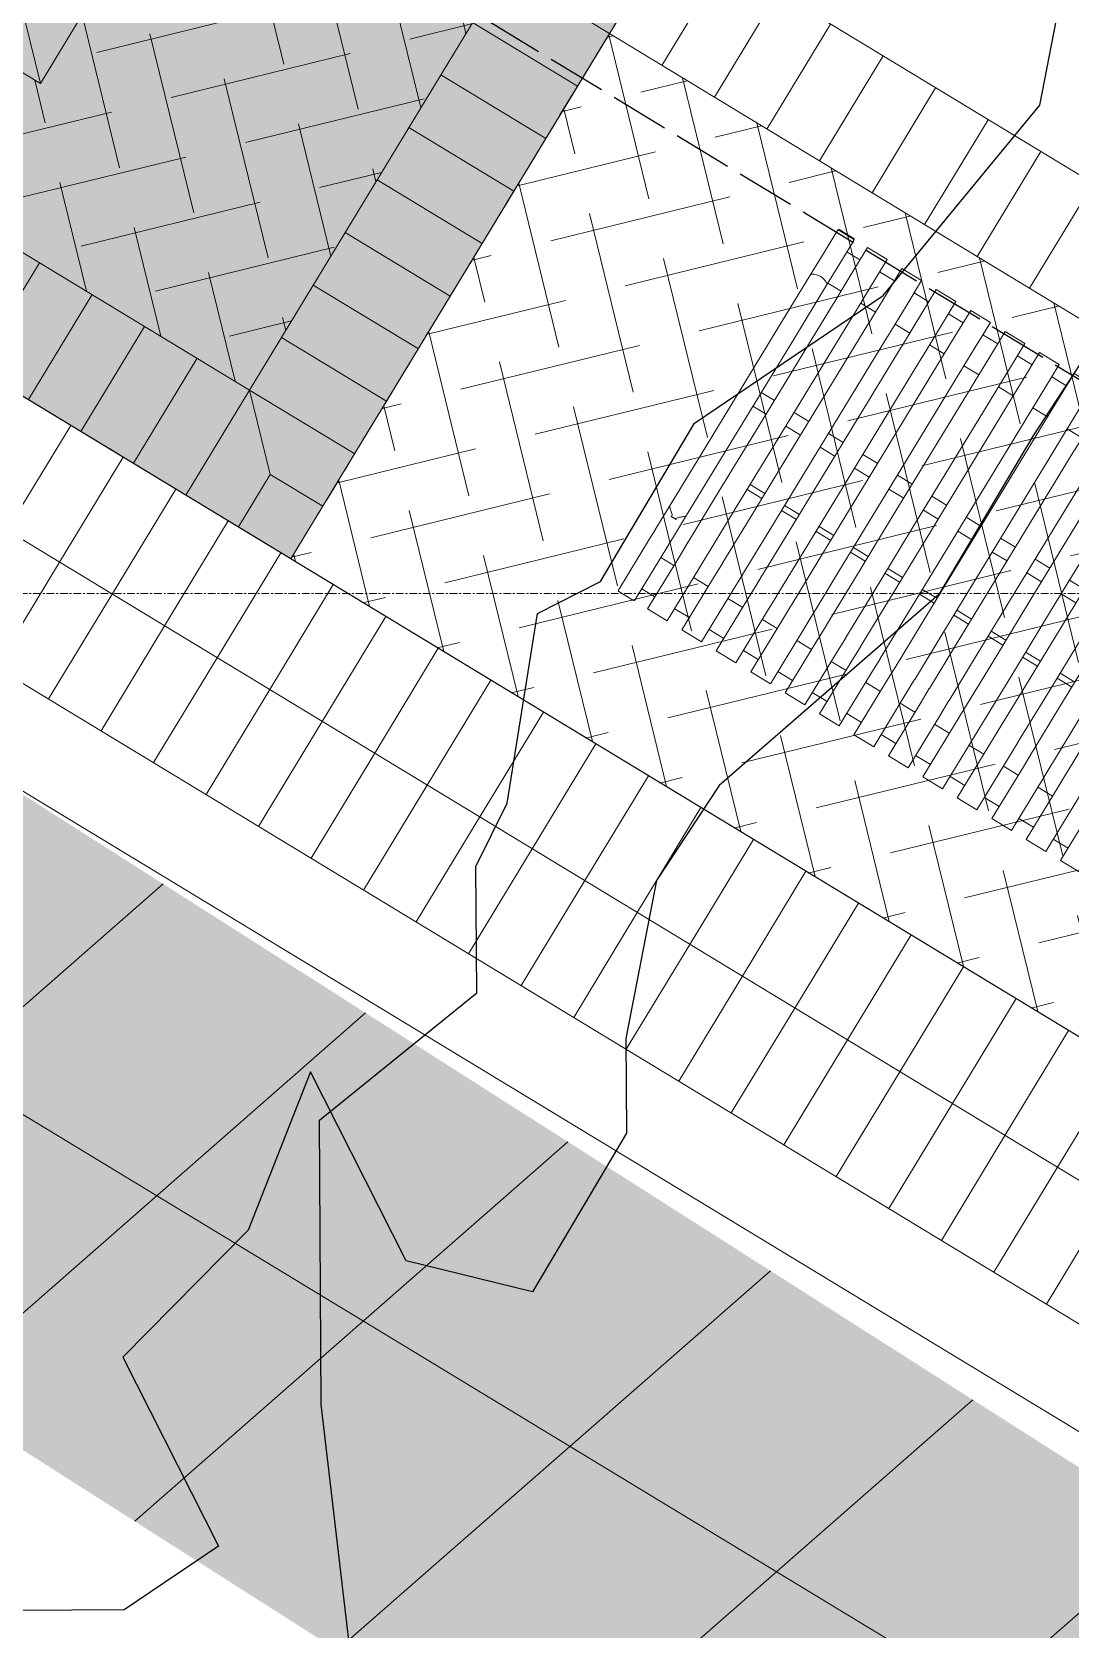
# Model space of a CAD drawing. Header units: inches. Extents: x 3268 to 7018, y 976 to 6708.
# Drawn here: x 4572.9 to 4640.5, y 1883.7 to 1987.7 of the extents above; entities that cross this region are included whole.
import ezdxf

# ---------------------------------------------------------------- set-up
doc = ezdxf.new("R2010")
doc.units = ezdxf.units.IN
doc.header["$MEASUREMENT"] = 0
for name, pattern in [('Grid Line 1_2_', [0.8749999999999999, 0.4999999999999999, -0.125, 0.125, -0.125]), ('IMPORT-DASHED4', [2.25, 1.5, -0.7499999999999998]), ('IMPORT-EASEMENT2', [4.799999999999999, 3.839999999999999, -0.9599999999999999])]:
    doc.linetypes.add(name, pattern=pattern)
for name, color, linetype, lineweight in [('0-landscaping', 1, 'Continuous', 25), ('C-ANNO-5FT-PED-ZONE', 130, 'Continuous', 25), ('C-CURB-BACK', 40, 'Continuous', 13), ('C-CURB-FACE', 80, 'Continuous', 13), ('C-CURB-GUTR', 22, 'Continuous', 15), ('L-MASK', 245, 'Continuous', 35), ('L-PVMT-ASPH', 140, 'Continuous', 15), ('L-PVMT-ASPH-HATC', 252, 'Continuous', 15), ('L-PVMT-BRCK-HATC', 252, 'Continuous', 15), ('L-PVMT-BRICK', 20, 'Continuous', 13), ('L-SITE-FURN-DETL', 41, 'Continuous', 9), ('L-SITE-TREE-GRAT', 250, 'Continuous', 13), ('S-GRID', 1, 'Continuous', 9), ('site_dwg', 8, 'Continuous', 9)]:
    doc.layers.add(name, color=color, linetype=linetype, lineweight=lineweight)
doc.layers.add('NPLT', color=200, linetype='Continuous', lineweight=13, plot=False)

# ---------------------------------------------------------------- blocks, each defined once
blk = doc.blocks.new('site_dwg_dec1-12649358-Overall Retail Plan Opt 2')
at = {"layer": '0-landscaping', "color": 213, "flags": 128}
blk.add_lwpolyline([(-85.9465240524679, 82.7934399386097), (-78.83185320274582, 92.96953555579101), (-70.68766946013282, 102.2414187691852), (-61.92057036118978, 101.8408481608087), (-58.30093783770109, 105.961679799128), (-55.46164372381838, 107.1177861229539), (-49.00267481756793, 112.3947722131256), (-46.03880041719651, 111.6163731676811), (-38.42578059646086, 114.0545933585913), (-28.62915415534348, 112.7497124130234), (-18.05225993053147, 114.4095335631268), (-12.49820972054454, 118.6562997094611), (-8.753996910398312, 120.8426259771245), (-1.140948729645743, 123.2808212633813), (1.822939583015113, 122.5024952453991), (9.809728627375305, 119.1371744186822), (19.60632671145492, 117.8323183823399), (24.38003850845223, 119.114359219408), (31.08816798894065, 120.5223345599611), (38.04547195947605, 118.0613721970098)], dxfattribs=at)
blk = doc.blocks.new('site_dwg_dec1-V199-Overall Retail Plan Opt 2')
at = {"layer": '0-landscaping', "color": 213, "flags": 128}
blk.add_lwpolyline([(88.7858181649908, -81.63733361044136), (85.58967954539075, -85.36948232106145), (79.36483335835929, -84.88977620523359), (76.46545392851566, -85.66848025415378), (72.77945402137901, -89.47842627422936), (70.31394303901196, -96.43800059293493), (63.31276886607429, -101.2729120204283), (54.8894719664122, -103.296069163506), (46.34270589714378, -107.9819351812555), (38.17660610735128, -110.1856556462924), (30.56355792520207, -112.6238509327129), (17.92766572879463, -112.4751012213862), (13.15395393323797, -113.7571420526917), (7.599903721816189, -118.0039082048213), (4.885189898591306, -121.0945198974266), (-2.727858282324632, -123.5327151822973), (-5.940907171127946, -118.8853784289501), (-3.599976476821211, -109.9912987397627), (-10.18352567227794, -113.3337794553706), (-17.92108351260992, -113.8374461562205), (-20.26208483139726, -122.731549058434), (-25.16034856125679, -122.0791094302301), (-30.30784349119949, -117.5576822782357)], dxfattribs=at)
blk = doc.blocks.new('site_dwg_b1-12649367-Overall Retail Plan Opt 2')
at = {"layer": 'L-PVMT-BRCK-HATC', "color": 53}
blk.add_line((0, -7.990953345783054), (0, 0), dxfattribs=at)
blk = doc.blocks.new('site_dwg_b2-12649368-Overall Retail Plan Opt 2')
at = {"layer": 'L-PVMT-BRCK-HATC', "color": 53}
blk.add_line((0, 0), (0, 7.990953347180038), dxfattribs=at)
blk = doc.blocks.new('site_dwg_seatwall-12649373-Overall Retail Plan Opt 2')
at = {"layer": 'L-SITE-FURN-DETL', "color": 133}
for p, q in [((-9.837424300611017, -3.374999997206032), (-9.837424300611017, -4.499999998603015)), ((-9.837424303404985, -5.999999998603015), (-9.837424303404985, -7.124999998603015)), ((-7.462424302473663, -5.999999997206031), (-7.462424302473663, -7.124999997206031)), ((-9.837424300611017, -8.624999998603014), (-9.837424300611017, -9.74999999720603)), ((-7.462424299679696, -8.62499999720603), (-7.462424299679696, -9.74999999720603)), ((-0.7460349379107355, -9.749999998603014), (-0.7460349379107355, -8.624999998603014)), ((-0.3710349379107356, -9.74999999720603), (-0.3710349379107356, -8.62499999720603)), ((-9.837424300611017, -11.24999999720603), (-9.837424300611017, -12.37499999720603)), ((-7.462424299679696, -11.24999999860301), (-7.462424299679696, -12.37499999860301)), ((-0.7460349379107355, -12.37499999720603), (-0.7460349379107355, -11.24999999720603)), ((-0.3710349379107356, -12.37499999860301), (-0.3710349379107356, -11.24999999860301)), ((4.074446325190364, -11.24999999720603), (4.074446325190364, -12.37499999720603)), ((5.124446326866745, -11.24999999720603), (5.124446326866745, -12.37499999720603)), ((-9.837424300611017, -13.87499999720603), (-9.837424300611017, -14.99999999860301)), ((-7.462424299679696, -13.87499999720603), (-7.462424299679696, -14.99999999720603)), ((-0.7460349379107355, -14.99999999720603), (-0.7460349379107355, -13.87499999720603)), ((-0.3710349407047033, -14.99999999860301), (-0.3710349407047033, -13.87499999720603)), ((4.074446325190364, -13.87499999860301), (4.074446325190364, -14.99999999860301)), ((5.124446324072777, -13.87499999860301), (5.124446324072777, -14.99999999720603)), ((-9.837424300611017, -16.49999999720603), (-9.837424300611017, -17.62499999860301)), ((-7.462424299679696, -16.49999999720603), (-7.462424299679696, -17.62499999720603)), ((-0.7460349379107355, -17.62499999720603), (-0.7460349379107355, -16.49999999720603)), ((-0.3710349379107356, -17.62499999860301), (-0.3710349379107356, -16.49999999720603)), ((4.074446322396397, -16.49999999860301), (4.074446322396397, -17.62499999720603)), ((5.124446326866745, -16.49999999860301), (5.124446326866745, -17.62499999720603)), ((13.4634609343484, -16.49999999720603), (13.4634609343484, -17.62499999860301)), ((-9.837424300611017, -19.12499999720603), (-9.837424300611017, -20.24999999720603)), ((-7.462424302473663, -19.12499999720603), (-7.462424302473663, -20.24999999720603)), ((-0.7460349407047032, -20.24999999720603), (-0.7460349407047032, -19.12499999720603)), ((-0.3710349407047033, -20.24999999720603), (-0.3710349407047033, -19.12499999860301)), ((4.074446325190364, -19.12499999720603), (4.074446325190364, -20.24999999720603)), ((5.124446324072777, -19.12499999720603), (5.124446324072777, -20.24999999720603)), ((13.4634609343484, -19.12499999720603), (13.4634609343484, -20.24999999860301)), ((15.83846093527973, -19.12499999720603), (15.83846093527973, -20.24999999720603)), ((-9.837424300611017, -21.74999999860301), (-9.837424300611017, -22.87499999720603)), ((-7.462424299679696, -21.74999999720603), (-7.462424299679696, -22.87499999720603)), ((-0.7460349407047032, -22.87499999720603), (-0.7460349407047032, -21.74999999720603)), ((-0.3710349407047033, -22.87499999720603), (-0.3710349407047033, -21.74999999720603)), ((4.074446327984332, -21.74999999720603), (4.074446327984332, -22.87499999860301)), ((5.124446324072777, -21.74999999860301), (5.124446324072777, -22.87499999860301)), ((13.4634609343484, -21.74999999720603), (13.4634609343484, -22.87499999720603)), ((15.83846093527973, -21.74999999720603), (15.83846093527973, -22.87499999860301)), ((-9.837424303404985, -24.37499999720603), (-9.837424303404985, -25.49999999720603)), ((-7.462424299679696, -24.37499999720603), (-7.462424299679696, -25.49999999720603)), ((-0.7460349379107355, -25.49999999860301), (-0.7460349379107355, -24.37499999860301)), ((-0.3710349379107356, -25.49999999720603), (-0.3710349379107356, -24.37499999720603)), ((4.074446325190364, -24.37499999720603), (4.074446325190364, -25.49999999720603)), ((5.124446324072777, -24.37499999720603), (5.124446324072777, -25.49999999860301)), ((13.46346093714237, -24.37499999860301), (13.46346093714237, -25.49999999720603)), ((15.83846093527973, -24.37499999720603), (15.83846093527973, -25.49999999720603)), ((-9.837424300611017, -26.99999999720603), (-9.837424300611017, -28.12499999720603)), ((-7.462424302473663, -26.99999999860301), (-7.462424302473663, -28.12499999720603)), ((-0.7460349379107355, -28.12499999720603), (-0.7460349379107355, -26.99999999860301)), ((-0.3710349379107356, -28.12499999720603), (-0.3710349379107356, -26.99999999860301)), ((4.074446325190364, -26.99999999720603), (4.074446325190364, -28.12499999720603)), ((5.124446326866745, -26.99999999720603), (5.124446326866745, -28.12499999720603)), ((13.46346093714237, -26.99999999720603), (13.46346093714237, -28.12499999720603)), ((15.83846093527973, -26.99999999720603), (15.83846093527973, -28.12499999720603)), ((-9.83742429781705, -29.62499999860301), (-9.83742429781705, -30.74999999860301)), ((-7.462424299679696, -29.62499999860301), (-7.462424299679696, -30.74999999720603)), ((-0.7460349379107355, -30.74999999720603), (-0.7460349379107355, -29.62499999720603)), ((-0.3710349379107356, -30.74999999860301), (-0.3710349379107356, -29.62499999860301)), ((4.074446325190364, -29.62499999860301), (4.074446325190364, -30.74999999720603)), ((5.124446326866745, -29.62499999860301), (5.124446326866745, -30.74999999720603)), ((13.4634609343484, -29.62499999720603), (13.4634609343484, -30.74999999720603)), ((15.83846093527973, -29.62499999860301), (15.83846093527973, -30.74999999720603)), ((-9.837424300611017, -32.24999999860301), (-9.837424300611017, -33.37499999860301)), ((-7.462424299679696, -32.24999999720603), (-7.462424299679696, -33.37499999720603)), ((-0.7460349379107355, -33.37499999860301), (-0.7460349379107355, -32.24999999860301)), ((-0.3710349407047033, -33.37499999720603), (-0.3710349407047033, -32.24999999860301)), ((4.074446325190364, -32.24999999720603), (4.074446325190364, -33.37499999720603)), ((5.124446324072777, -32.24999999720603), (5.124446324072777, -33.37499999720603)), ((13.46346093714237, -32.24999999720603), (13.46346093714237, -33.37499999860301)), ((15.83846093527973, -32.24999999720603), (15.83846093527973, -33.37499999720603)), ((-9.837424300611017, -34.87499999860301), (-9.837424300611017, -35.87499999767169)), ((-7.462424299679696, -34.87499999860301), (-7.462424299679696, -35.8749999962747)), ((4.074446327984332, -35.87499999767169), (4.074446327984332, -34.87499999720603)), ((5.124446324072777, -35.87499999767169), (5.124446324072777, -34.87499999720603)), ((13.4634609343484, -34.87499999860301), (13.4634609343484, -35.87499999767169)), ((15.83846093527973, -34.87499999720603), (15.83846093527973, -35.87499999767169)), ((-10.77482336573303, -35.93749999813735), (-10.77482336573303, -37.06249999674036)), ((-4.822585212998091, -36.68235104111954), (-4.822585212998091, -36.31764895375817)), ((16.77589815482497, -35.93749999813735), (16.77589815482497, -37.06249999813735)), ((16.81998986005783, -35.93749999813735), (16.81998986005783, -37.06249999813735))]:
    blk.add_line(p, q, dxfattribs=at)
at = {"layer": 'L-SITE-FURN-DETL', "color": 133, "flags": 128}
for points in [[(12.50366958137601, -3.374999998603016), (2.638537391088903, -3.374999998603016), (-2.235896377824246, -3.374999998603016), (-5.640168118290602, -3.374999998603016), (-5.658659960143267, -3.374999998603016), (-6.811271360144018, -3.374999998603016), (-10.77455251011997, -3.374999998603016), (-10.77455251011997, -1.874999997206032), (-6.811271360144018, -1.874999997206032), (-5.658659960143267, -1.874999997206032), (-5.640168118290602, -1.874999997206032), (-2.235896377824246, -1.874999997206032), (2.63853739388287, -1.874999997206032), (12.50366958137601, -1.874999997206032), (12.54724745359272, -1.874999997206032), (14.83616689033806, -1.874999997206032), (16.77596093527972, -1.874999997206032), (16.77596093527972, -3.374999998603016), (14.83616689033806, -3.374999998603016), (12.54724745359272, -3.374999998603016)], [(12.50366958416998, -5.999999997206031), (2.638537391088903, -5.999999997206031), (-2.235896375030279, -5.999999997206031), (-5.640168115496635, -5.999999997206031), (-5.658659954555332, -5.999999997206031), (-6.811271360144018, -5.999999997206031), (-10.77455250732601, -5.999999997206031), (-10.77455250732601, -4.499999997206031), (-6.811271362937986, -4.499999997206031), (-5.658659954555332, -4.499999997206031), (-5.640168115496635, -4.499999997206031), (-2.235896377824246, -4.499999997206031), (2.638537391088903, -4.499999997206031), (12.50366958416998, -4.499999997206031), (12.54724745079875, -4.499999997206031), (14.83616689033806, -4.499999997206031), (16.77596093527972, -4.499999997206031), (16.77596093527972, -5.999999997206031), (14.83616689033806, -5.999999997206031), (12.54724745359272, -5.999999997206031)], [(12.50366958137601, -8.62499999720603), (12.54724745079875, -8.62499999720603), (14.83616688754409, -8.62499999720603), (16.77596093527972, -8.62499999720603), (16.77596093527972, -7.124999997206031), (14.83616688754409, -7.124999997206031), (12.54724745359272, -7.124999997206031), (12.50366958137601, -7.124999997206031), (2.638537391088903, -7.124999997206031), (-2.235896377824246, -7.124999997206031), (-5.640168118290602, -7.124999997206031), (-5.658659957349299, -7.124999997206031), (-6.811271360144018, -7.124999997206031), (-10.77455251011997, -7.124999997206031), (-10.77455251011997, -8.624999998603014), (-6.811271360144018, -8.624999998603014), (-5.658659957349299, -8.624999998603014), (-5.640168118290602, -8.624999998603014), (-2.235896377824246, -8.624999998603014), (2.638537391088903, -8.624999998603014)], [(12.50366958137601, -11.24999999720603), (12.54724745359272, -11.24999999720603), (14.83616688754409, -11.24999999720603), (16.77596093807369, -11.24999999720603), (16.77596093807369, -9.74999999720603), (14.83616688754409, -9.74999999720603), (12.54724745359272, -9.74999999720603), (12.50366958137601, -9.74999999720603), (2.638537388294935, -9.74999999720603), (-2.235896377824246, -9.74999999720603), (-5.640168118290602, -9.74999999720603), (-5.658659957349299, -9.74999999720603), (-6.811271360144018, -9.74999999720603), (-10.77455251011997, -9.74999999720603), (-10.77455251011997, -11.24999999720603), (-6.811271360144018, -11.24999999720603), (-5.658659957349299, -11.24999999720603), (-5.640168118290602, -11.24999999720603), (-2.235896377824246, -11.24999999720603), (2.638537391088903, -11.24999999720603)], [(12.50366958137601, -13.87499999720603), (2.638537391088903, -13.87499999720603), (-2.235896380618214, -13.87499999720603), (-5.640168118290602, -13.87499999720603), (-5.658659957349299, -13.87499999720603), (-6.811271362937986, -13.87499999720603), (-10.77455251011997, -13.87499999720603), (-10.77455251011997, -12.37499999720603), (-6.811271362937986, -12.37499999720603), (-5.658659957349299, -12.37499999720603), (-5.640168118290602, -12.37499999720603), (-2.235896375030279, -12.37499999720603), (2.638537391088903, -12.37499999720603), (12.50366958137601, -12.37499999720603), (12.54724745359272, -12.37499999720603), (14.83616688754409, -12.37499999720603), (16.77596093527972, -12.37499999720603), (16.77596093527972, -13.87499999720603), (14.83616689033806, -13.87499999720603), (12.54724745359272, -13.87499999720603)], [(12.50366958137601, -16.49999999720603), (2.638537391088903, -16.49999999720603), (-2.235896375030279, -16.49999999720603), (-5.640168118290602, -16.49999999720603), (-5.658659957349299, -16.49999999720603), (-6.811271362937986, -16.49999999720603), (-10.77455250732601, -16.49999999720603), (-10.77455250732601, -14.99999999860301), (-6.811271360144018, -14.99999999860301), (-5.658659957349299, -14.99999999860301), (-5.640168118290602, -14.99999999860301), (-2.235896375030279, -14.99999999860301), (2.638537391088903, -14.99999999860301), (12.50366958137601, -14.99999999860301), (12.54724745359272, -14.99999999860301), (14.83616689033806, -14.99999999860301), (16.77596093527972, -14.99999999860301), (16.77596093527972, -16.49999999720603), (14.83616688754409, -16.49999999720603), (12.54724745359272, -16.49999999720603)], [(12.50366958416998, -19.12499999720603), (12.54724745359272, -19.12499999720603), (14.83616689033806, -19.12499999720603), (16.77596093248576, -19.12499999720603), (16.77596093248576, -17.62499999720603), (14.83616689033806, -17.62499999720603), (12.54724745359272, -17.62499999720603), (12.50366958137601, -17.62499999720603), (2.638537391088903, -17.62499999720603), (-2.235896377824246, -17.62499999720603), (-5.640168115496635, -17.62499999720603), (-5.658659957349299, -17.62499999720603), (-6.811271360144018, -17.62499999720603), (-10.77455250732601, -17.62499999720603), (-10.77455250732601, -19.12499999720603), (-6.811271362937986, -19.12499999720603), (-5.658659957349299, -19.12499999720603), (-5.640168115496635, -19.12499999720603), (-2.235896375030279, -19.12499999720603), (2.638537391088903, -19.12499999720603)], [(12.50366958137601, -21.74999999720603), (2.638537391088903, -21.74999999720603), (-2.235896377824246, -21.74999999720603), (-5.640168118290602, -21.74999999720603), (-5.658659960143267, -21.74999999720603), (-6.811271360144018, -21.74999999720603), (-10.77455250732601, -21.74999999720603), (-10.77455250732601, -20.24999999720603), (-6.811271360144018, -20.24999999720603), (-5.658659960143267, -20.24999999720603), (-5.640168118290602, -20.24999999720603), (-2.235896377824246, -20.24999999720603), (2.638537391088903, -20.24999999720603), (12.50366958137601, -20.24999999720603), (12.54724745359272, -20.24999999720603), (14.83616689033806, -20.24999999720603), (16.77596093527972, -20.24999999720603), (16.77596093527972, -21.74999999720603), (14.83616688754409, -21.74999999720603), (12.54724745359272, -21.74999999720603)], [(12.50366958416998, -24.37499999720603), (2.63853739388287, -24.37499999720603), (-2.235896377824246, -24.37499999720603), (-5.640168115496635, -24.37499999720603), (-5.658659954555332, -24.37499999720603), (-6.811271360144018, -24.37499999720603), (-10.77455250732601, -24.37499999720603), (-10.77455250732601, -22.87499999720603), (-6.811271362937986, -22.87499999720603), (-5.658659954555332, -22.87499999720603), (-5.640168115496635, -22.87499999720603), (-2.235896375030279, -22.87499999720603), (2.638537391088903, -22.87499999720603), (12.50366958416998, -22.87499999720603), (12.54724745079875, -22.87499999720603), (14.83616689033806, -22.87499999720603), (16.77596093527972, -22.87499999720603), (16.77596093527972, -24.37499999720603), (14.83616689033806, -24.37499999720603), (12.54724745359272, -24.37499999720603)], [(12.50366958137601, -26.99999999860301), (12.54724745079875, -26.99999999860301), (14.83616689033806, -26.99999999860301), (16.77596093527972, -26.99999999860301), (16.77596093527972, -25.49999999720603), (14.83616688754409, -25.49999999720603), (12.54724745359272, -25.49999999720603), (12.50366958137601, -25.49999999720603), (2.638537391088903, -25.49999999720603), (-2.235896377824246, -25.49999999720603), (-5.640168118290602, -25.49999999720603), (-5.658659957349299, -25.49999999720603), (-6.811271360144018, -25.49999999720603), (-10.77455251011997, -25.49999999720603), (-10.77455251011997, -26.99999999720603), (-6.811271360144018, -26.99999999720603), (-5.658659954555332, -26.99999999720603), (-5.640168118290602, -26.99999999720603), (-2.235896377824246, -26.99999999720603), (2.638537391088903, -26.99999999720603)], [(12.50366958137601, -29.62499999860301), (12.54724745359272, -29.62499999860301), (14.83616688754409, -29.62499999860301), (16.77596093807369, -29.62499999860301), (16.77596093807369, -28.12499999860301), (14.83616688754409, -28.12499999860301), (12.54724745359272, -28.12499999860301), (12.50366958137601, -28.12499999860301), (2.638537391088903, -28.12499999860301), (-2.235896377824246, -28.12499999860301), (-5.640168118290602, -28.12499999860301), (-5.658659957349299, -28.12499999860301), (-6.811271360144018, -28.12499999860301), (-10.77455251011997, -28.12499999860301), (-10.77455251011997, -29.62499999860301), (-6.811271360144018, -29.62499999860301), (-5.658659957349299, -29.62499999860301), (-5.640168118290602, -29.62499999860301), (-2.235896377824246, -29.62499999860301), (2.638537391088903, -29.62499999860301)], [(12.50366958137601, -32.24999999720603), (2.638537388294935, -32.24999999720603), (-2.235896380618214, -32.24999999720603), (-5.640168118290602, -32.24999999720603), (-5.658659957349299, -32.24999999720603), (-6.811271362937986, -32.24999999720603), (-10.77455251011997, -32.24999999720603), (-10.77455251011997, -30.74999999860301), (-6.811271362937986, -30.74999999860301), (-5.658659954555332, -30.74999999860301), (-5.64016812108457, -30.74999999860301), (-2.235896377824246, -30.74999999860301), (2.638537391088903, -30.74999999860301), (12.50366958137601, -30.74999999860301), (12.54724745359272, -30.74999999860301), (14.83616689033806, -30.74999999860301), (16.77596093527972, -30.74999999860301), (16.77596093527972, -32.24999999720603), (14.83616689033806, -32.24999999720603), (12.54724745359272, -32.24999999720603)], [(12.50366958137601, -34.87499999720603), (2.638537391088903, -34.87499999720603), (-2.235896375030279, -34.87499999720603), (-5.640168118290602, -34.87499999720603), (-5.658659957349299, -34.87499999720603), (-6.811271362937986, -34.87499999720603), (-10.77455250732601, -34.87499999720603), (-10.77455250732601, -33.37499999860301), (-6.811271360144018, -33.37499999860301), (-5.658659957349299, -33.37499999860301), (-5.640168118290602, -33.37499999860301), (-2.235896375030279, -33.37499999860301), (2.638537391088903, -33.37499999860301), (12.50366958137601, -33.37499999860301), (12.54724745359272, -33.37499999860301), (14.83616688754409, -33.37499999860301), (16.77596093527972, -33.37499999860301), (16.77596093527972, -34.87499999720603), (14.83616688754409, -34.87499999720603), (12.54724745359272, -34.87499999720603)]]:
    blk.add_lwpolyline(points, close=True, dxfattribs=at)
for points in [[(16.74846622534096, -35.87499999767169), (16.71339815575629, -35.87499999767169), (14.71001297235489, -35.87499999767169), (13.30517387855798, -35.87499999767169), (9.263203469105063, -35.87499999767169), (-0.3056450821459293, -35.87499999767169), (-4.366213392466306, -35.87499999767169), (-6.010717989876865, -35.87499999767169), (-6.030528190545737, -35.87499999767169), (-6.805220807902514, -35.87499999767169), (-10.71232336387038, -35.87499999767169)], [(16.74846622534096, -37.12499999720603), (16.71339815575629, -37.12499999720603), (14.71001296956092, -37.12499999720603), (13.30517387576401, -37.12499999720603), (9.26320347189903, -37.12499999720603), (-0.3056450821459293, -37.12499999720603), (-4.366213395260274, -37.12499999720603), (-6.010717987082898, -37.12499999720603), (-6.030528193339705, -37.12499999720603), (-6.805220807902514, -37.12499999720603), (-10.71232336387038, -37.12499999720603)]]:
    blk.add_lwpolyline(points, dxfattribs=at)
at = {"layer": 'L-SITE-FURN-DETL', "color": 133}
for centre, radius, start, end in [((-10.71232336387038, -35.93749999813735), 0.0625, 90, 180), ((13.30517387855798, -35.99999999720603), 0.1250000000000001, 34.8499045810708, 90), ((12.58710354845971, -36.49999999813735), 0.9999999999999998, 325.1500954244036, 34.84990458107007), ((16.71339815575629, -35.93749999813735), 0.0625, 0, 90), ((-10.71232336387038, -37.06249999813735), 0.0625, 180, 269.9999999999996), ((13.30517387576401, -36.99999999767169), 0.125, 269.9999999999996, 325.1500954244053), ((16.71339815575629, -37.06249999813735), 0.0625, 269.9999999999996, 0)]:
    blk.add_arc(centre, radius, start, end, dxfattribs=at)
blk.add_ellipse((-5.757559035904705, -36.49999999813735), major_axis=(0, 0.9999999999999964), ratio=0.9509173864657429, start_param=4.52901192234699, end_param=4.89576603842238, dxfattribs=at)
for points, knots in [([(-4.822585212998091, -36.31764895375817), (-4.805671920999884, -36.32681114505976), (-4.788731650449335, -36.33200920466333), (-4.771736218594014, -36.33200920466333), (-4.741174296475946, -36.33200920466333), (-4.710820097476243, -36.31473496416583), (-4.649956421926617, -36.26384033448993), (-4.61937429383397, -36.23096607998013), (-4.527318142354487, -36.12721650162711), (-4.465639145113527, -36.05150504177436), (-4.395310007035731, -35.96982565987854), (-4.38132472615689, -35.95373361418023), (-4.367014104500412, -35.93749999813735)], [-0.1491138614741737, -0.1491138614741737, -0.1491138614741737, -0.1491138614741737, 0, 0, 0, 0.2681429950059819, 0.2681429950059819, 0.5362859900119639, 0.5362859900119639, 1.072571980023928, 1.072571980023928, 1.200210453470449, 1.200210453470449, 1.200210453470449, 1.200210453470449]), ([(-4.360511686652898, -35.92857142724096), (-4.352922200225293, -35.9153710193932), (-4.350499531254171, -35.90285428287461), (-4.352403838187455, -35.88745394814759), (-4.354307857342063, -35.88284532213583), (-4.359562422148882, -35.87666454305872), (-4.362757765688001, -35.87504765298217), (-4.36611531022936, -35.87500034412368), (-4.366164344362914, -35.8749999962747), (-4.366213392466306, -35.8749999962747)], [0.02155198211325224, 0.02155198211325224, 0.02155198211325224, 0.02155198211325224, 0.1178898585910458, 0.1178898585910458, 0.1734160026692146, 0.1734160026692146, 0.2261946310801323, 0.2261946310801323, 0.2269766653564199, 0.2269766653564199, 0.2269766653564199, 0.2269766653564199]), ([(16.81998986005783, -35.93749999813735), (16.81998986005783, -35.93011722061782), (16.81808881647884, -35.92146425507962), (16.81183270923793, -35.90749773429706), (16.80618012975901, -35.89985608309507), (16.79402309004217, -35.8886578772217), (16.7851795759052, -35.8833207883872), (16.76854267995804, -35.87695634644478), (16.75767126213759, -35.87499999767169), (16.74846622534096, -35.87499999767169)], [0.1986569407546984, 0.1986569407546984, 0.1986569407546984, 0.1986569407546984, 0.2208052740807499, 0.2208052740807499, 0.2445679698393686, 0.2445679698393686, 0.2703909635995069, 0.2703909635995069, 0.2980060711856045, 0.2980060711856045, 0.2980060711856045, 0.2980060711856045]), ([(-4.36701410729438, -37.06249999813735), (-4.38132472615689, -37.04626638349145), (-4.395310004241764, -37.03017433499917), (-4.465639142319559, -36.94849495310336), (-4.527318142354487, -36.8727834932506), (-4.61937429383397, -36.7690339135006), (-4.649956424720584, -36.73615965899079), (-4.710820094682275, -36.68526503071188), (-4.741174299269914, -36.66799079161137), (-4.788731647655367, -36.66799079021438), (-4.805671920999884, -36.67318884842097), (-4.822585212998091, -36.68235104111954)], [8.664694582897864, 8.664694582897864, 8.664694582897864, 8.664694582897864, 8.792333056344381, 8.792333056344381, 9.328619046356344, 9.328619046356344, 9.596762041362325, 9.596762041362325, 9.864905036368308, 9.864905036368308, 10.01401889784248, 10.01401889784248, 10.01401889784248, 10.01401889784248]), ([(-4.366213395260274, -37.12499999720603), (-4.366164344362914, -37.12499999720603), (-4.366115307435392, -37.12499965215101), (-4.362757765688001, -37.12495234329253), (-4.359562422148882, -37.123335451819), (-4.354307860136031, -37.11715467274188), (-4.352403838187455, -37.11254604952409), (-4.350499531254171, -37.09714571340009), (-4.35292220301926, -37.08462897548451), (-4.360511689446866, -37.07142857043072)], [-0.0006647509995908134, -0.0006647509995908134, -0.0006647509995908134, -0.0006647509995908134, 0, 0, 0.04486331582192168, 0.04486331582192168, 0.09206209531146348, 0.09206209531146348, 0.1739519917534181, 0.1739519917534181, 0.1739519917534181, 0.1739519917534181]), ([(16.74846622534096, -37.12499999720603), (16.75767126213759, -37.12499999860301), (16.76854268275201, -37.12304364982992), (16.78517957311123, -37.11667920649051), (16.79402309004217, -37.111342119053), (16.80618012975901, -37.10014391317963), (16.8118327120319, -37.09250226058065), (16.81808881647884, -37.07853574119508), (16.81998986005783, -37.06988277565687), (16.81998985726386, -37.06249999813735)], [0.496621691833196, 0.496621691833196, 0.496621691833196, 0.496621691833196, 0.52423679941929, 0.52423679941929, 0.5500597931794311, 0.5500597931794311, 0.573822488938045, 0.573822488938045, 0.5959708222641005, 0.5959708222641005, 0.5959708222641005, 0.5959708222641005])]:
    blk.add_open_spline(points, degree=3, knots=knots, dxfattribs=at)
for points in [[(-4.367014104500412, -35.93749999813735), (-4.365018786862492, -35.93523656018078), (-4.362588674761354, -35.93218393251299), (-4.360511686652898, -35.92857142724096)], [(-4.360511689446866, -37.07142857043072), (-4.362583567388355, -37.0678249457851), (-4.365009544417261, -37.06477392185479), (-4.36701410729438, -37.06249999813735)]]:
    blk.add_open_spline(points, degree=3, dxfattribs=at)
blk = doc.blocks.new('site_dwg_tree_grate_pvr-V278-Overall Retail Plan Opt 2')
at = {"layer": 'L-MASK', "lineweight": 15}
blk.add_hatch(color=10, dxfattribs=at).paths.add_polyline_path([(36.00000000000272, 3.41060513164848e-12), (36.00000000000272, 48.00000000000272), (-35.99999999999726, 48.00000000000272), (-35.99999999999726, 2.728484105318784e-12)])
at = {"layer": 'L-PVMT-BRCK-HATC'}
h = blk.add_hatch(dxfattribs=at)
h.set_pattern_fill('FP_230', color=53, style=0, pattern_type=2)
h.set_pattern_definition([(135, (-28, 40), (-5.654025822367634, 4.440892098500626e-16), [11.995, -3.998]), (225, (-30.827, 42.827), (-5.654025822367634, -4.440892098500626e-16), [11.995, -3.998])])
h.paths.add_polyline_path([(28.00000000186537, 8.00000000093405), (28.00000000186537, 39.9999999990714), (-28.00000000185991, 39.9999999990714), (-27.99999999627266, 8.00000000093405)])
h.paths.add_polyline_path([(6.000000000002728, 18.00000000000272), (-6.000000005585206, 18.00000000000272), (-5.999999999997271, 30.00000000000272), (6.000000000002728, 30.00000000000272)])
at = {"layer": 'L-PVMT-BRCK-HATC', "color": 53}
for p, q in [((28.00000000186264, 35.99999999999999), (35.99999999999999, 35.99999999999999)), ((27.99999999627471, 32.00000000093132), (35.99999999999999, 32.00000000093132)), ((28.00000000186264, 28.00000000046566), (35.99999999999999, 28.00000000046566)), ((27.99999999627471, 24), (35.99999999999999, 24)), ((28.00000000186264, 20.00000000093132), (35.99999999999999, 20.00000000093132)), ((27.99999999627471, 15.99999999906868), (35.99999999999999, 15.99999999906868)), ((28.00000000186264, 12.00000000139698), (35.99999999999999, 12.00000000139698)), ((12, 8.00000000093132), (12, 0)), ((16.00000000186264, 8.00000000093132), (16.00000000186264, 0)), ((20.00000000372529, 8.00000000093132), (20.00000000372529, 0)), ((24, 7.999999999534338), (24, 0)), ((31.99999999254942, 3.999999987892806), (27.99999999068677, 7.999999991152435))]:
    blk.add_line(p, q, dxfattribs=at)
at = {"layer": 'L-PVMT-BRCK-HATC', "color": 53, "flags": 128}
for points in [[(35.99999999999999, 40.00000000046565), (28.00000000186264, 40.00000000046565), (28.00000000186264, 48.00000000139698)], [(35.99999999999999, 7.999999999534338), (28.00000000186264, 7.999999999534338), (28.00000000186264, 39.99999999906867), (-28.00000000186264, 39.99999999906867), (-28.00000000186264, 8.00000000093132), (28.00000000186264, 8.00000000093132), (28.00000000186264, 0)], [(35.99999998882412, 3.999999985098838), (31.99999999254942, 3.999999985098838), (31.99999999254942, -1.257285475730896e-08)]]:
    blk.add_lwpolyline(points, dxfattribs=at)
at = {"layer": 'L-SITE-TREE-GRAT', "color": 253, "linetype": 'IMPORT-DASHED4', "flags": 128}
blk.add_lwpolyline([(35.99999999999999, 0), (35.99999999999999, 47.99999999999999), (-35.99999999999999, 47.99999999999999), (-35.99999999999999, 0)], close=True, dxfattribs=at)
at = {"layer": 'L-SITE-TREE-GRAT', "color": 253, "flags": 128}
for points in [[(-35.99999999999999, 47.99999999999999), (35.99999999999999, 47.99999999999999), (35.99999999999999, 0), (-35.99999999999999, 0)], [(-6.000000005587935, 18), (5.999999999999999, 18), (5.999999999999999, 30), (-5.999999999999999, 30)]]:
    blk.add_lwpolyline(points, close=True, dxfattribs=at)
at = {"layer": 'NPLT', "color": 253}
blk.add_line((-5.999999999999999, 30), (5.999999999999999, 18), dxfattribs=at)
blk = doc.blocks.new('site_dwg-12440225-Overall Retail Plan Opt 2')
at = {"layer": 'L-PVMT-ASPH'}
blk.add_hatch(color=10, dxfattribs=at).paths.add_polyline_path([(24339487.97244508, 9814463.07204914), (24339509.14502984, 9814492.187709099), (24338971.2394734, 9814887.407224927), (24338950.06688864, 9814858.291564964), (24339182.17521949, 9814687.752813248)])
at = {"layer": 'L-PVMT-ASPH-HATC'}
h = blk.add_hatch(dxfattribs=at)
h.set_pattern_fill('FP_235', color=53, style=0, pattern_type=2)
h.set_pattern_definition([(37.38599999999999, (24339143.708, 9814463.072), (-9.107725642244493, 11.91844510100215), [])])
h.paths.add_polyline_path([(24339487.97244508, 9814463.07204914), (24339509.14502984, 9814492.187709099), (24338971.2394734, 9814887.407224927), (24338950.06688864, 9814858.291564964), (24339182.17521949, 9814687.752813248)])
at = {"layer": 'L-PVMT-BRCK-HATC'}
h = blk.add_hatch(dxfattribs=at)
h.set_pattern_fill('FP_233', color=53, style=0, pattern_type=2)
h.set_pattern_definition([(279.962, (24338878.036, 9815027.526), (4.629354942737908, -3.246087000397262), [11.995, -3.998]), (9.962, (24338878.727, 9815023.588), (4.629354942737908, -3.246087000397263), [11.995, -3.998])])
h.paths.add_polyline_path([(24339404.63791697, 9814599.644316014), (24339427.60292527, 9814632.395016685), (24339339.17603346, 9814694.40053906), (24339316.21102515, 9814661.64983836)])
at = {"layer": 'C-ANNO-5FT-PED-ZONE', "color": 213, "linetype": 'IMPORT-EASEMENT2', "flags": 128}
blk.add_lwpolyline([(24340893.31874154, 9815000.390094232), (24340875.24280314, 9814969.680232948), (24340869.40288803, 9814881.91431137), (24340889.92706264, 9814857.796588449), (24340874.40430799, 9814639.745099468), (24340880.50876207, 9814572.944626614), (24340840.03109242, 9813977.31996076), (24340325.92286136, 9814012.25790799), (24339613.96231484, 9814511.489359668), (24339580.94692304, 9814548.810405312), (24339508.80653985, 9814598.827990033), (24339413.85344962, 9814637.871009542), (24339307.74243177, 9814712.276758194), (24339284.12095693, 9814757.44003944), (24339211.89866129, 9814807.648620464), (24339161.49360283, 9814806.779157344), (24339151.81188077, 9814813.668659829), (24339093.9211708, 9814868.606214345), (24338859.11244131, 9815028.344299465), (24338618.62753263, 9815197.47491178), (24338556.48951734, 9815235.566259611)], dxfattribs=at)
at = {"layer": 'C-CURB-BACK', "color": 253, "flags": 128}
blk.add_lwpolyline([(24340401.93921543, 9813880.788470147), (24338872.43439575, 9814953.287384562), (24338868.98964451, 9814948.374779465)], dxfattribs=at)
at = {"layer": 'C-CURB-FACE', "color": 253}
blk.add_line((24338868.9896445, 9814948.374779465), (24340398.49446417, 9813875.875865046), dxfattribs=at)
at = {"layer": 'C-CURB-GUTR', "color": 53, "flags": 128}
blk.add_lwpolyline([(24338550.76025077, 9815149.53507655), (24338858.65539077, 9814933.636964172), (24340388.16021044, 9813861.138049757)], dxfattribs=at)
at = {"layer": 'L-PVMT-BRCK-HATC', "color": 53, "flags": 128}
blk.add_lwpolyline([(24339339.17603344, 9814694.400539033), (24339427.60292526, 9814632.395016685), (24339339.17603346, 9814694.40053906), (24339316.21102515, 9814661.64983836), (24339404.63791697, 9814599.644316012), (24339427.60292527, 9814632.395016685)], dxfattribs=at)
at = {"layer": 'L-PVMT-BRICK', "color": 253}
for p, q in [((24339643.43794598, 9814490.820852935), (24338878.03558043, 9815027.526063398)), ((24339785.59424329, 9814332.515215315), (24338881.62039908, 9814966.387664825)), ((24339781.00124163, 9814325.965075186), (24338877.02739741, 9814959.837524693))]:
    blk.add_line(p, q, dxfattribs=at)
at = {"xscale": 1.5, "yscale": 1.5, "zscale": 1.5, "rotation": 37.81158375857705}
for name, p in [('site_dwg_dec1-V199-Overall Retail Plan Opt 2', (24339218.37414129, 9814761.880803842)), ('site_dwg_dec1-12649358-Overall Retail Plan Opt 2', (24339493.43298167, 9814568.902254827))]:
    blk.add_blockref(name, p, dxfattribs=at)
for name, p, rotation in [('site_dwg_tree_grate_pvr-V278-Overall Retail Plan Opt 2', (24339286.73539454, 9814682.318345817), 324.9616070893673), ('site_dwg_b2-12649368-Overall Retail Plan Opt 2', (24339342.4511035, 9814692.104038205), 324.9616071043781), ('site_dwg_b2-12649368-Overall Retail Plan Opt 2', (24339345.72617357, 9814689.807537377), 324.9616071043781), ('site_dwg_b2-12649368-Overall Retail Plan Opt 2', (24339349.00124364, 9814687.511036549), 324.9616071043781), ('site_dwg_b2-12649368-Overall Retail Plan Opt 2', (24339352.27631371, 9814685.214535723), 324.9616071043781), ('site_dwg_b2-12649368-Overall Retail Plan Opt 2', (24339355.55138377, 9814682.918034894), 324.9616071043781), ('site_dwg_b2-12649368-Overall Retail Plan Opt 2', (24339358.82645384, 9814680.621534066), 324.9616071043781), ('site_dwg_b2-12649368-Overall Retail Plan Opt 2', (24339362.10152391, 9814678.325033238), 324.9616071043781), ('site_dwg_b2-12649368-Overall Retail Plan Opt 2', (24339365.37659398, 9814676.02853241), 324.9616071043781), ('site_dwg_b2-12649368-Overall Retail Plan Opt 2', (24339297.88467982, 9814664.729609568), 324.961607044653), ('site_dwg_b2-12649368-Overall Retail Plan Opt 2', (24339301.15974989, 9814662.433108736), 324.961607044653), ('site_dwg_b2-12649368-Overall Retail Plan Opt 2', (24339304.43481995, 9814660.136607906), 324.961607044653), ('site_dwg_b2-12649368-Overall Retail Plan Opt 2', (24339307.70989002, 9814657.840107074), 324.961607044653), ('site_dwg_b1-12649367-Overall Retail Plan Opt 2', (24339301.15974989, 9814662.433108736), 324.961607044653), ('site_dwg_b2-12649368-Overall Retail Plan Opt 2', (24339310.98496008, 9814655.543606244), 324.961607044653), ('site_dwg_b1-12649367-Overall Retail Plan Opt 2', (24339304.43481995, 9814660.136607906), 324.961607044653), ('site_dwg_b2-12649368-Overall Retail Plan Opt 2', (24339314.26003015, 9814653.247105412), 324.961607044653), ('site_dwg_b1-12649367-Overall Retail Plan Opt 2', (24339307.70989002, 9814657.840107074), 324.961607044653), ('site_dwg_b2-12649368-Overall Retail Plan Opt 2', (24339317.53510021, 9814650.950604582), 324.961607044653), ('site_dwg_b1-12649367-Overall Retail Plan Opt 2', (24339310.98496008, 9814655.543606244), 324.961607044653), ('site_dwg_b2-12649368-Overall Retail Plan Opt 2', (24339320.81017028, 9814648.65410375), 324.961607044653), ('site_dwg_b1-12649367-Overall Retail Plan Opt 2', (24339314.26003015, 9814653.247105412), 324.961607044653), ('site_dwg_b2-12649368-Overall Retail Plan Opt 2', (24339324.08524035, 9814646.357602919), 324.961607044653), ('site_dwg_b1-12649367-Overall Retail Plan Opt 2', (24339317.53510021, 9814650.950604582), 324.961607044653), ('site_dwg_b2-12649368-Overall Retail Plan Opt 2', (24339327.36031041, 9814644.061102087), 324.961607044653), ('site_dwg_b1-12649367-Overall Retail Plan Opt 2', (24339320.81017028, 9814648.65410375), 324.961607044653), ('site_dwg_b2-12649368-Overall Retail Plan Opt 2', (24339330.63538047, 9814641.764601257), 324.961607044653), ('site_dwg_b1-12649367-Overall Retail Plan Opt 2', (24339324.08524035, 9814646.357602919), 324.961607044653), ('site_dwg_b2-12649368-Overall Retail Plan Opt 2', (24339333.91045054, 9814639.468100425), 324.961607044653), ('site_dwg_b1-12649367-Overall Retail Plan Opt 2', (24339327.36031041, 9814644.061102087), 324.961607044653), ('site_dwg_b2-12649368-Overall Retail Plan Opt 2', (24339337.18552061, 9814637.171599595), 324.961607044653), ('site_dwg_b1-12649367-Overall Retail Plan Opt 2', (24339330.63538047, 9814641.764601257), 324.961607044653), ('site_dwg_b2-12649368-Overall Retail Plan Opt 2', (24339340.46059067, 9814634.875098763), 324.961607044653), ('site_dwg_b1-12649367-Overall Retail Plan Opt 2', (24339333.91045054, 9814639.468100425), 324.961607044653), ('site_dwg_b2-12649368-Overall Retail Plan Opt 2', (24339343.73566074, 9814632.578597933), 324.961607044653), ('site_dwg_b1-12649367-Overall Retail Plan Opt 2', (24339337.18552061, 9814637.171599595), 324.961607044653), ('site_dwg_b2-12649368-Overall Retail Plan Opt 2', (24339347.0107308, 9814630.282097101), 324.961607044653), ('site_dwg_b1-12649367-Overall Retail Plan Opt 2', (24339340.46059067, 9814634.875098763), 324.961607044653), ('site_dwg_b2-12649368-Overall Retail Plan Opt 2', (24339350.28580087, 9814627.98559627), 324.961607044653), ('site_dwg_b1-12649367-Overall Retail Plan Opt 2', (24339343.73566074, 9814632.578597933), 324.961607044653), ('site_dwg_b2-12649368-Overall Retail Plan Opt 2', (24339353.56087093, 9814625.689095438), 324.961607044653), ('site_dwg_b1-12649367-Overall Retail Plan Opt 2', (24339347.0107308, 9814630.282097101), 324.961607044653), ('site_dwg_b2-12649368-Overall Retail Plan Opt 2', (24339356.835941, 9814623.392594608), 324.961607044653), ('site_dwg_b1-12649367-Overall Retail Plan Opt 2', (24339350.28580087, 9814627.98559627), 324.961607044653), ('site_dwg_b2-12649368-Overall Retail Plan Opt 2', (24339360.11101106, 9814621.096093776), 324.961607044653), ('site_dwg_b1-12649367-Overall Retail Plan Opt 2', (24339353.56087093, 9814625.689095438), 324.961607044653), ('site_dwg_b2-12649368-Overall Retail Plan Opt 2', (24339363.38608113, 9814618.799592946), 324.961607044653), ('site_dwg_b1-12649367-Overall Retail Plan Opt 2', (24339356.835941, 9814623.392594608), 324.961607044653), ('site_dwg_b1-12649367-Overall Retail Plan Opt 2', (24339360.11101106, 9814621.096093776), 324.961607044653), ('site_dwg_b1-12649367-Overall Retail Plan Opt 2', (24339363.38608113, 9814618.799592946), 324.961607044653), ('site_dwg_b1-12649367-Overall Retail Plan Opt 2', (24339366.66115119, 9814616.503092114), 324.961607044653)]:
    blk.add_blockref(name, p, dxfattribs=dict(rotation=rotation))
at = {"extrusion": (0, 0, -1), "zscale": -1, "rotation": 125.1499953787339}
blk.add_blockref('site_dwg_seatwall-12649373-Overall Retail Plan Opt 2', (-24339373.87608216, 9814645.578935305), dxfattribs=at)

msp = doc.modelspace()

# ---------------------------------------------------------------- linework, layer by layer
at = {"layer": 'S-GRID', "linetype": 'Grid Line 1_2_'}
msp.add_line((6788.078166544337, 1951.148582565572), (3735.34351031757, 1951.148582565582), dxfattribs=at)

# ---------------------------------------------------------------- block references
at = {"layer": 'site_dwg', "color": 53, "lineweight": 15, "rotation": 3.810000000000009}
msp.add_blockref('site_dwg-12440225-Overall Retail Plan Opt 2', (-23628768.691637, -11408316.78144797), dxfattribs=at)

doc.saveas('drawing.dxf')
